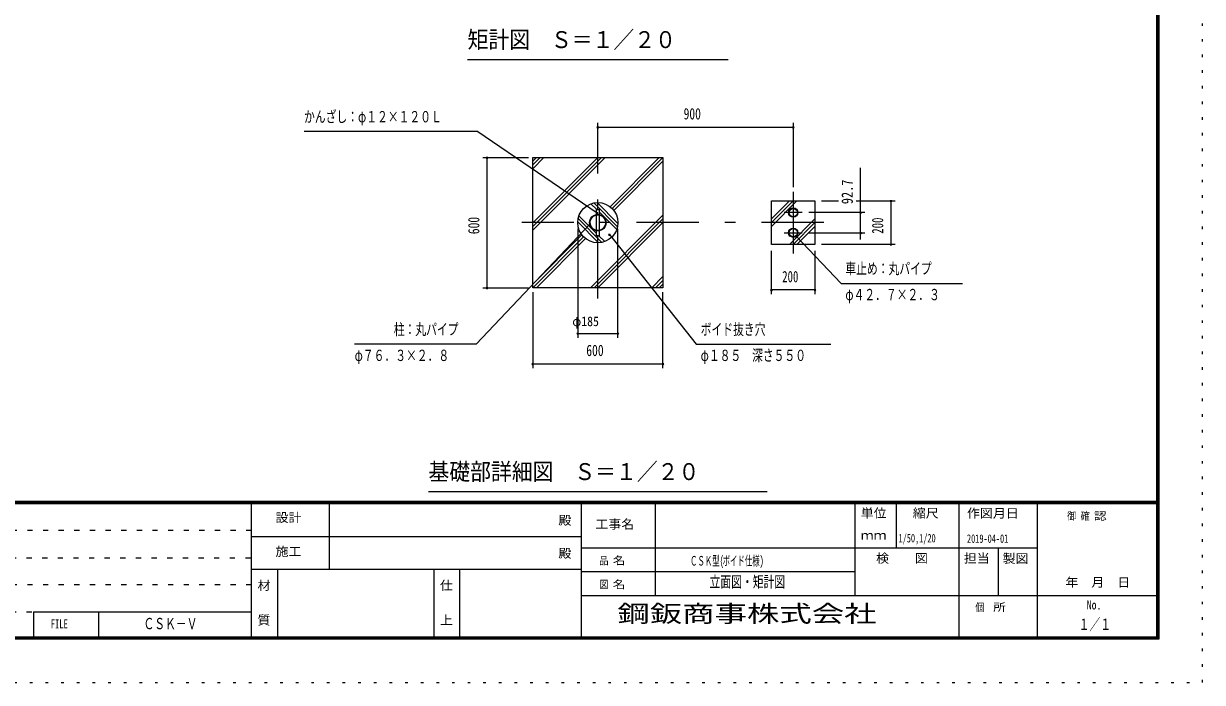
# Model space of a CAD drawing. Units: millimetres, scale not verified, with parts at other scales. Extents: x -23548 to 23548, y -10500 to 10500.
# Drawn here: x 9974 to 23548, y -10500 to -2912 of the extents above; entities that cross this region are included whole.
import ezdxf
from ezdxf.enums import TextEntityAlignment as Align

# ---------------------------------------------------------------- set-up
doc = ezdxf.new("R2010")
doc.units = ezdxf.units.MM
doc.header["$LTSCALE"] = 60
for name, pattern in [('USER1', [3, 1, -2]), ('USER3', [24, 12, -5, 2, -5]), ('USER4', [3, 0.5, -2.5])]:
    doc.linetypes.add(name, pattern=pattern)
doc.layers.add('0-1_0-F', color=7, linetype='Continuous')
for name, color, linetype, lineweight in [('0-6_2-0BOLD', 7, 'Continuous', 18), ('0-8_2-2CENTER', 3, 'USER3', 18), ('0-A_2-5DIM', 3, 'Continuous', 18), ('0-B_2-6HATCH', 2, 'Continuous', 18), ('0-C_F-F', 5, 'Continuous', 18), ('0-D_F-E_J_ADD', 5, 'USER4', 18)]:
    doc.layers.add(name, color=color, linetype=linetype, lineweight=lineweight)
doc.styles.add('ＭＳ ゴシック', font='')
doc.styles.get('ＭＳ ゴシック').set_extended_font_data('MS Gothic')

msp = doc.modelspace()

# ---------------------------------------------------------------- linework, layer by layer
at = {"layer": '0-6_2-0BOLD'}
for p, q in [((16571.37, -5292.16), (16571.37, -5117.98)), ((16601.37, -5117.98), (16601.37, -5292.16)), ((16601.37, -5299.26), (16601.37, -5355.07))]:
    msp.add_line(p, q, dxfattribs=at)
for points in [[(17336.37, -5955.07), (15836.37, -5955.07), (15836.37, -4455.07), (17336.37, -4455.07)], [(19086.37, -5455.07), (18586.36, -5455.07), (18586.36, -4955.07), (19086.37, -4955.07)]]:
    msp.add_lwpolyline(points, close=True, dxfattribs=at)
for points in [[(16571.37, -5110.88), (16571.37, -5055.07), (16601.37, -5055.07), (16601.37, -5110.88)], [(16601.37, -5355.07), (16571.37, -5355.07), (16571.37, -5299.26)]]:
    msp.add_lwpolyline(points, dxfattribs=at)
for centre, radius in [((16586.37, -5205.07), 231.25), ((16586.37, -5205.07), 95.38), ((16586.37, -5205.07), 88.38), ((18836.37, -5089.19), 53.38), ((18836.37, -5089.19), 47.62), ((18836.37, -5320.94), 53.38), ((18836.37, -5320.94), 47.62)]:
    msp.add_circle(centre, radius, dxfattribs=at)
at = {"layer": '0-8_2-2CENTER'}
for p, q in [((16586.37, -6080.07), (16586.37, -4330.07)), ((18836.37, -4851.52), (18836.37, -5558.62)), ((18939.74, -5089.19), (18732.99, -5089.19)), ((19189.92, -5205.07), (15711.37, -5205.07)), ((18732.99, -5320.94), (18939.74, -5320.94))]:
    msp.add_line(p, q, dxfattribs=at)
at = {"layer": '0-A_2-5DIM'}
for p, q in [((18086.37, -3330.07), (15086.37, -3330.07)), ((16586.37, -4455.07), (16586.37, -4055.07)), ((18836.37, -4055.07), (18836.37, -4795.31)), ((15203.62, -4156.62), (13203.62, -4156.62)), ((15203.62, -4156.62), (16578.07, -5092.65)), ((16596.37, -4105.07), (16576.37, -4105.07)), ((16586.37, -4105.07), (18836.37, -4105.07)), ((18846.37, -4105.07), (18826.37, -4105.07)), ((15261.36, -4455.07), (15786.37, -4455.07)), ((15321.36, -4455.07), (15301.36, -4455.07)), ((15311.36, -5955.07), (15311.36, -4455.07)), ((19611.36, -5397.28), (19611.36, -4574.19)), ((19161.37, -4955.07), (19358.47, -4955.07)), ((19561.36, -4955.07), (20011.36, -4955.07)), ((19971.36, -4955.07), (19951.36, -4955.07)), ((19961.36, -4955.07), (19961.36, -5455.07)), ((16588.07, -5092.65), (16568.07, -5092.65)), ((19661.36, -5089.19), (19014.74, -5089.19)), ((19621.36, -5089.19), (19601.36, -5089.19)), ((16355.12, -5276.21), (16355.12, -6530.07)), ((16505.03, -5222.74), (16485.03, -5222.74)), ((16817.62, -6530.07), (16817.62, -5276.21)), ((16729.08, -5343.03), (16709.08, -5343.03)), ((18878.94, -5360.51), (18858.94, -5360.51)), ((18868.94, -5360.51), (19386.37, -5905.07)), ((19014.74, -5320.94), (19661.36, -5320.94)), ((19621.36, -5320.94), (19601.36, -5320.94)), ((18586.36, -6030.07), (18586.36, -5530.07)), ((19086.37, -5530.07), (19086.37, -6030.07)), ((20011.36, -5455.07), (19161.37, -5455.07)), ((19971.36, -5455.07), (19951.36, -5455.07)), ((15261.36, -5955.07), (15786.37, -5955.07)), ((15321.36, -5955.07), (15301.36, -5955.07)), ((19386.37, -5905.07), (20786.37, -5905.07)), ((15836.37, -6005.07), (15836.37, -6880.07)), ((17336.37, -6880.07), (17336.37, -6005.07)), ((18596.36, -5980.07), (18576.36, -5980.07)), ((19086.37, -5980.07), (18586.36, -5980.07)), ((19096.36, -5980.07), (19076.36, -5980.07)), ((16365.12, -6480.07), (16345.12, -6480.07)), ((16355.12, -6480.07), (16817.62, -6480.07)), ((16827.62, -6480.07), (16807.62, -6480.07)), ((15846.37, -6830.07), (15826.37, -6830.07)), ((15836.37, -6830.07), (17336.37, -6830.07)), ((17346.37, -6830.07), (17326.37, -6830.07)), ((18536.37, -8305.07), (14636.37, -8305.07))]:
    msp.add_line(p, q, dxfattribs=at)
for points in [[(16495.03, -5222.74), (15186.37, -6605.07), (13786.37, -6605.07)], [(16719.08, -5343.03), (17720.46, -6605.07), (19270.47, -6605.07)]]:
    msp.add_lwpolyline(points, dxfattribs=at)
for centre in [(16586.37, -4105.07), (18836.37, -4105.07), (15311.36, -4455.07), (19961.36, -4955.07), (16578.07, -5092.65), (19611.36, -5089.19), (16495.03, -5222.74), (16719.08, -5343.03), (18868.94, -5360.51), (19611.36, -5320.94), (19961.36, -5455.07), (15311.36, -5955.07), (18586.36, -5980.07), (19086.36, -5980.07), (16355.12, -6480.07), (16817.62, -6480.07), (15836.37, -6830.07), (17336.37, -6830.07)]:
    msp.add_arc(centre, 10, 180, 0, dxfattribs=at)
at = {"layer": '0-B_2-6HATCH'}
for p, q in [((15836.37, -5290.39), (16671.69, -4455.07)), ((16629.26, -4455.07), (15836.37, -5247.96)), ((15836.37, -5205.53), (16586.84, -4455.07)), ((15964.58, -4455.07), (15836.37, -4583.28)), ((15836.37, -4540.86), (15922.15, -4455.07)), ((15879.73, -4455.07), (15836.37, -4498.43)), ((16727.29, -5021.72), (17293.94, -4455.07)), ((17336.37, -4455.07), (16749.89, -5041.55)), ((16769.72, -5064.14), (17336.37, -4497.49)), ((16507.17, -4987.8), (16574.43, -5055.07)), ((16812.97, -5251.18), (16540.26, -4978.46)), ((16578.17, -4973.96), (16817.47, -5213.26)), ((18878.8, -4955.07), (18586.36, -5247.5)), ((18586.36, -5205.07), (18836.37, -4955.07)), ((18793.94, -4955.07), (18586.36, -5162.64)), ((16571.36, -5328.13), (16369.1, -5125.87)), ((17336.37, -5119.75), (16501.05, -5955.07)), ((16601.37, -5082.01), (16803.63, -5284.27)), ((16594.56, -5436.17), (16355.26, -5196.88)), ((16359.76, -5158.95), (16632.48, -5431.67)), ((16543.47, -5955.07), (17336.37, -5162.18)), ((17336.37, -5204.6), (16585.91, -5955.07)), ((18793.94, -5455.07), (19086.37, -5162.64)), ((19086.37, -5205.07), (18836.37, -5455.07)), ((18878.8, -5455.07), (19086.37, -5247.5)), ((16403.02, -5346), (15836.37, -5912.64)), ((15836.37, -5955.07), (16422.85, -5368.59)), ((16445.45, -5388.42), (15878.8, -5955.07)), ((16665.57, -5422.33), (16598.31, -5355.07)), ((17336.37, -5826.85), (17208.16, -5955.07)), ((17250.59, -5955.07), (17336.37, -5869.28)), ((17336.37, -5911.71), (17293.01, -5955.07))]:
    msp.add_line(p, q, dxfattribs=at)
at = {"layer": '0-C_F-F'}
for p, q in [((23022.78, -8415), (-5627.22, -8415)), ((-5627.22, -8417.5), (23022.78, -8417.5)), ((23022.78, -8420), (-5627.22, -8420)), ((-5627.22, -8422.5), (23022.78, -8422.5)), ((23022.78, -8425), (-5627.22, -8425)), ((-5627.22, -8427.5), (23022.78, -8427.5)), ((23022.78, -8430), (-5627.22, -8430)), ((-5627.22, -8432.5), (23022.78, -8432.5)), ((23022.78, -8435), (-5627.22, -8435)), ((-5627.22, -8437.5), (23022.78, -8437.5)), ((23022.78, -8440), (-5627.22, -8440)), ((12597.78, -10000), (12597.78, -8440)), ((13497.78, -9200), (13497.78, -8440)), ((16397.78, -10000), (16397.78, -8440)), ((17247.78, -8440), (17247.78, -9500)), ((19547.78, -9500), (19547.78, -8440)), ((20022.78, -8440), (20022.78, -8950)), ((20747.78, -10000), (20747.78, -8440)), ((21647.78, -10000), (21647.78, -8440)), ((12597.78, -8820), (16397.78, -8820)), ((16397.78, -8950), (21647.78, -8950)), ((21197.78, -8950), (21197.78, -9500)), ((16397.78, -9200), (12597.78, -9200)), ((12897.78, -9200), (12897.78, -10000)), ((14697.78, -9200), (14697.78, -10000)), ((14997.78, -10000), (14997.78, -9200)), ((19547.78, -9225), (16397.78, -9225)), ((16397.78, -9500), (23047.78, -9500)), ((10089.78, -9688), (12597.78, -9688)), ((10089.78, -9688), (10089.78, -10000)), ((10839.78, -10000), (10839.78, -9688))]:
    msp.add_line(p, q, dxfattribs=at)
at = {"layer": '0-C_F-F', "color": 6, "linetype": 'USER1'}
for p, q in [((12597.78, -8752), (-5652.22, -8752)), ((-5652.22, -9064), (12597.78, -9064)), ((12597.78, -9376), (-5652.22, -9376)), ((-5652.22, -9688), (10089.78, -9688))]:
    msp.add_line(p, q, dxfattribs=at)
at = {"layer": '0-C_F-F'}
for points in [[(23047.78, -10000), (-5652.22, -10000), (-5652.22, 10100), (23047.78, 10100)], [(23045.28, -9997.5), (-5649.72, -9997.5), (-5649.72, 10097.5), (23045.28, 10097.5)], [(23042.78, -9995), (23042.78, 10095), (-5647.22, 10095), (-5647.22, -9995)], [(23040.28, -9992.5), (-5644.72, -9992.5), (-5644.72, 10092.5), (23040.28, 10092.5)], [(23037.78, -9990), (23037.78, 10090), (-5642.22, 10090), (-5642.22, -9990)], [(23035.28, -9987.5), (-5639.72, -9987.5), (-5639.72, 10087.5), (23035.28, 10087.5)], [(23032.78, -9985), (-5637.22, -9985), (-5637.22, 10085), (23032.78, 10085)], [(23030.28, -9982.5), (23030.28, 10082.5), (-5634.72, 10082.5), (-5634.72, -9982.5)], [(23027.78, -9980), (-5632.22, -9980), (-5632.22, 10080), (23027.78, 10080)], [(23025.28, -9977.5), (-5629.72, -9977.5), (-5629.72, 10077.5), (23025.28, 10077.5)], [(23022.78, -9975), (23022.78, 10075), (-5627.22, 10075), (-5627.22, -9975)]]:
    msp.add_lwpolyline(points, close=True, dxfattribs=at)
at = {"layer": '0-D_F-E_J_ADD'}
msp.add_lwpolyline([(23547.78, -10500), (23547.78, 10500), (-6152.22, 10500), (-6152.22, -10500)], close=True, dxfattribs=at)

# ---------------------------------------------------------------- texts
at = {"layer": '0-1_0-F', "style": 'ＭＳ ゴシック'}
for s, height, width, p in [('1/50,1/20', 97.68, 0.65, (20048.96, -8916.7)), ('2019-04-01', 97.68, 0.65, (20837.07, -8921.64)), ('ＣＳＫ型(', 110.7, 0.55, (17647.78, -9187.5)), ('ボイド仕様)', 110.7, 0.55, (18023.55, -9187.5)), ('立面図・矩計図', 130.2, 0.7, (17872.78, -9444.74)), ('ＣＳＫ－Ｖ', 130.2, 0.7, (11354.37, -9926.24)), ('１／１', 130.2, 0.7, (22122.78, -9934.49))]:
    msp.add_text(s, height=height, dxfattribs=dict(at, width=width)).set_placement(p, align=Align.BOTTOM_LEFT)
at = {"layer": '0-A_2-5DIM', "color": 7, "style": 'ＭＳ ゴシック'}
for s, height, width, p in [('矩計図\u3000Ｓ＝１／２０', 195.4, 0.9, (15086.37, -3253.42)), ('かんざし：φ１２×１２０Ｌ', 130.2, 0.7, (13203.62, -4088.86)), ('900', 130.2, 0.75, (17573.74, -4055.07)), ('車止め：丸パイプ', 130.2, 0.7, (19436.37, -5837.3)), ('200', 130.2, 0.7, (18709.1, -5930.07)), ('φ４２．７×２．３', 130.2, 0.7, (19436.37, -6137.3)), ('柱：丸パイプ', 130.2, 0.7, (14236.37, -6537.3)), ('φ185', 110.7, 0.9, (16292.62, -6430.07)), ('ボイド抜き穴', 130.2, 0.7, (17770.46, -6537.3)), ('600', 130.2, 0.75, (16453.51, -6780.07)), ('φ７６．３×２．８', 130.2, 0.7, (13786.37, -6837.3)), ('φ１８５\u3000深さ５５０', 130.2, 0.7, (17770.46, -6837.3)), ('基礎部詳細図\u3000Ｓ＝１／２０', 195.4, 0.9, (14636.37, -8228.42)), ('鋼鈑商事株式会社', 195.4, 1.4, (16810.99, -9863.48))]:
    msp.add_text(s, height=height, dxfattribs=dict(at, width=width)).set_placement(p, align=Align.BOTTOM_LEFT)
for s, width, p in [('92.7', 0.8, (19561.36, -4992.35)), ('600', 0.75, (15261.37, -5337.93)), ('200', 0.7, (19911.36, -5332.33))]:
    msp.add_text(s, height=130.2, rotation=90, dxfattribs=dict(at, width=width)).set_placement(p, align=Align.BOTTOM_LEFT)
at = {"layer": '0-C_F-F', "color": 7, "style": 'ＭＳ ゴシック'}
for s, height, width, p in [('設計', 104.2, 1.05, (12875.28, -8683.83)), ('単位', 104.2, 1.05, (19612.78, -8633.29)), ('縮尺', 104.2, 1.05, (20212.78, -8633.29)), ('作図月日', 104.2, 1.05, (20836.68, -8634.31)), ('御 ', 88.56, 0.85, (21990.53, -8654.43)), ('確 ', 88.56, 0.85, (22144.92, -8654.43)), ('認', 88.56, 1.2, (22299.3, -8654.43)), ('殿', 104.2, 1.05, (16132.78, -8715.79)), ('工事名', 104.2, 1.05, (16557.78, -8760.79)), ('ｍｍ', 104.2, 1.05, (19612.78, -8888.29)), ('施工', 104.2, 1.05, (12875.28, -9075.79)), ('殿', 104.2, 1.05, (16132.78, -9095.79)), ('品 ', 88.56, 0.85, (16604.03, -9167.5)), ('名', 88.56, 1.2, (16758.42, -9167.5)), ('検\u3000\u3000図', 104.2, 1.05, (19790.28, -9153.29)), ('担当', 104.2, 1.05, (20800.28, -9153.29)), ('製図', 104.2, 1.05, (21246.26, -9155.74)), ('材', 104.2, 1.05, (12667.78, -9465.79)), ('仕', 104.2, 1.05, (14767.78, -9465.79)), ('図 ', 88.56, 0.85, (16604.03, -9442.5)), ('名', 88.56, 1.2, (16758.42, -9442.5)), ('\u3000年\u3000月\u3000日', 104.2, 1.05, (21821.52, -9430.22)), ('個  ', 88.56, 0.85, (20932.78, -9705)), ('所', 88.56, 1.2, (21138.63, -9705)), ('No.', 104.2, 0.8, (22215.28, -9690.79)), ('質', 104.2, 1.05, (12667.78, -9865.79)), ('上', 104.2, 1.05, (14767.78, -9865.79)), ('FILE', 104.2, 0.7, (10286.03, -9909.79))]:
    msp.add_text(s, height=height, dxfattribs=dict(at, width=width)).set_placement(p, align=Align.BOTTOM_LEFT)

doc.saveas('drawing.dxf')
